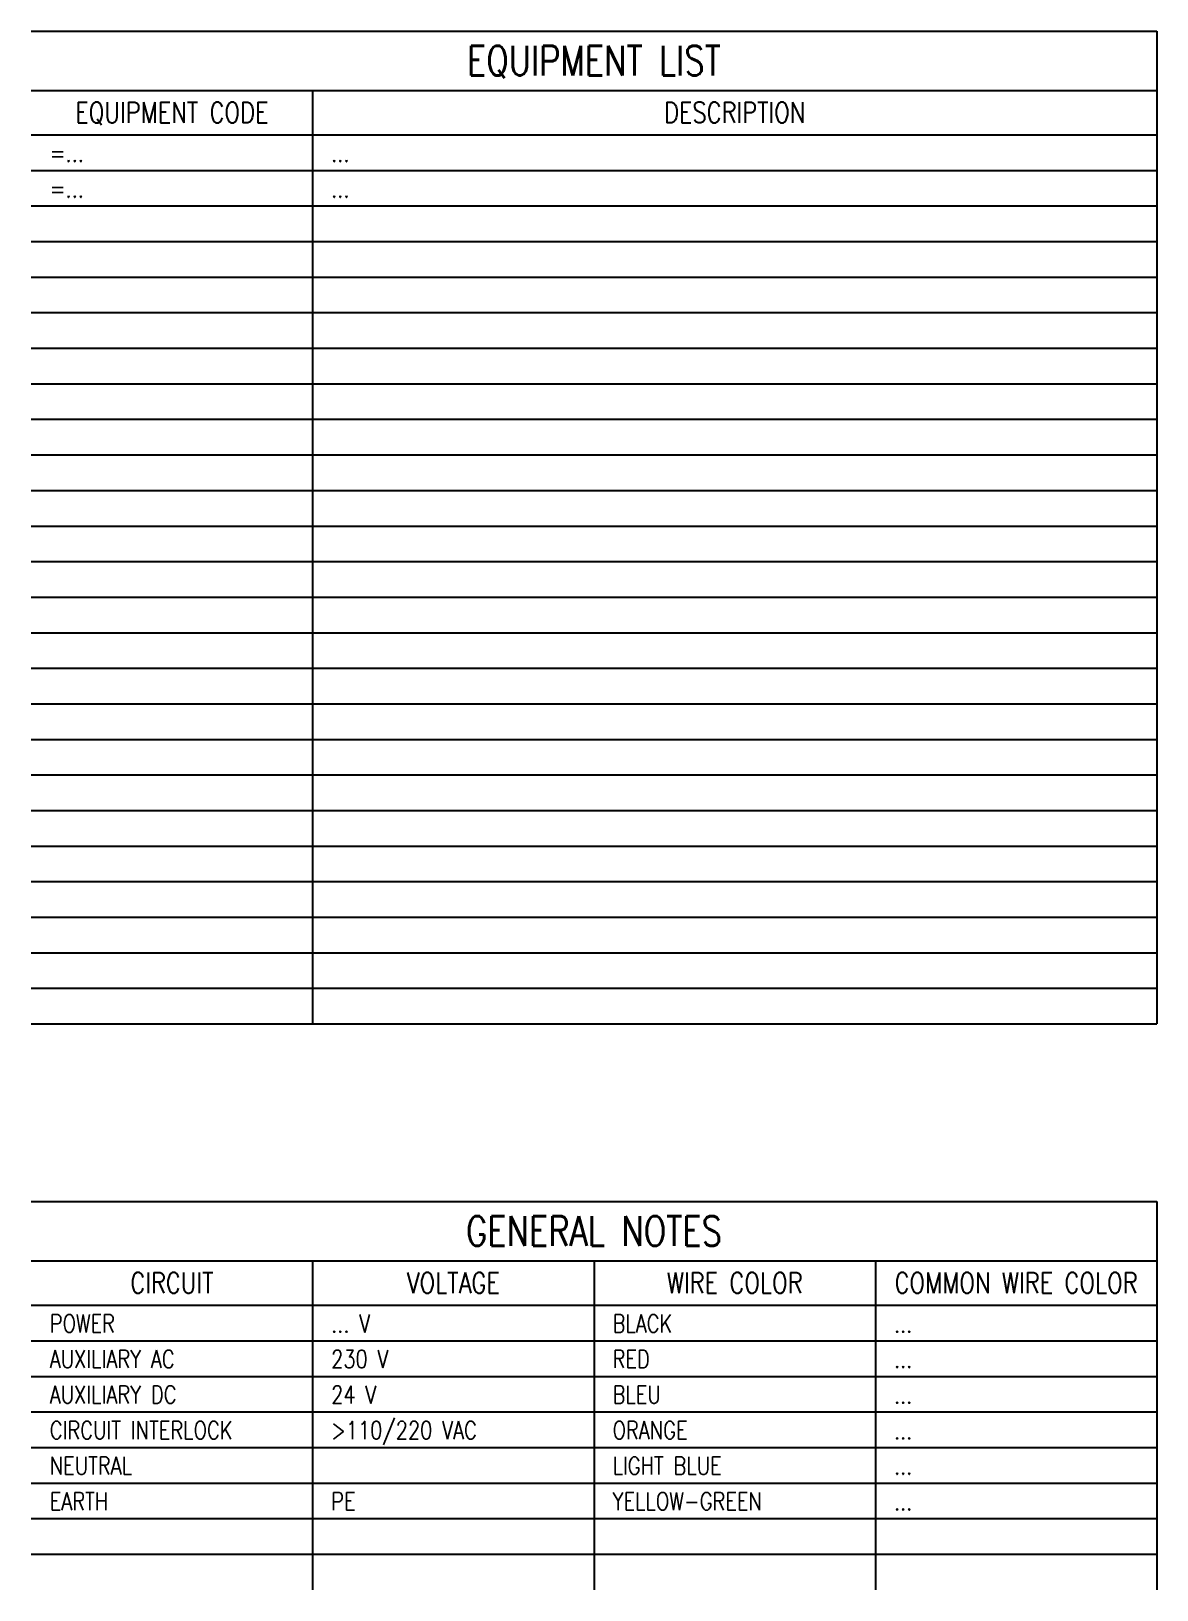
# Model space of a CAD drawing. Header units: millimetres. Extents: x 25 to 215, y 10 to 273.
import ezdxf
from ezdxf.enums import TextEntityAlignment as Align

# ---------------------------------------------------------------- set-up
doc = ezdxf.new("R2010")
doc.units = ezdxf.units.MM
for name, color, linetype in [('CART', 7, 'Continuous'), ('CART-UK', 7, 'Continuous'), ('dims', 7, 'Continuous')]:
    doc.layers.add(name, color=color, linetype=linetype)
doc.styles.add('romans', font='romans.shx', dxfattribs={"width": 0.8})

# ---------------------------------------------------------------- blocks, each defined once
blk = doc.blocks.new('2')
at = {"layer": 'CART', "color": 2}
for p, q in [((47.5, 0), (47.5, -30)), ((190, 0), (190, -30))]:
    blk.add_line(p, q, dxfattribs=at)
at = {"layer": 'CART', "color": 9}
for p, q in [((0, -6), (190, -6)), ((0, -12), (190, -12)), ((0, -18), (190, -18)), ((0, -24), (190, -24))]:
    blk.add_line(p, q, dxfattribs=at)
at = {"layer": 'CART', "color": 7}
blk.add_line((0, -30), (190, -30), dxfattribs=at)
blk = doc.blocks.new('1')
at = {"layer": 'CART', "color": 2}
for p, q in [((0, 0), (190, 0)), ((190, 0), (190, -47.5)), ((0, -10), (190, -10)), ((47.5, -10), (47.5, -47.5)), ((0, -17.5), (190, -17.5))]:
    blk.add_line(p, q, dxfattribs=at)
at = {"layer": 'CART', "color": 9}
for p, q in [((0, -23.5), (190, -23.5)), ((0, -29.5), (190, -29.5)), ((0, -35.5), (190, -35.5)), ((0, -41.5), (190, -41.5))]:
    blk.add_line(p, q, dxfattribs=at)
at = {"layer": 'CART', "color": 7}
blk.add_line((0, -47.5), (190, -47.5), dxfattribs=at)
at = {"layer": 'CART-UK', "color": 2, "style": 'romans', "width": 0.8}
for s, height, p in [('EQUIPMENT LIST', 5, (95, -7.46)), ('EQUIPMENT CODE', 3.5, (23.75, -15.46)), ('DESCRIPTION', 3.5, (118.75, -15.46))]:
    blk.add_text(s, height=height, dxfattribs=at).set_placement(p, align=Align.CENTER)
blk = doc.blocks.new('1-A')
at = {"layer": 'CART', "color": 2}
for p, q in [((0, 0), (190, 0)), ((190, 0), (190, -65.52)), ((0, -10), (190, -10)), ((47.5, -10), (47.5, -65.5)), ((95, -10), (95, -65.5)), ((142.5, -10), (142.5, -65.5)), ((0, -17.5), (190, -17.5))]:
    blk.add_line(p, q, dxfattribs=at)
at = {"layer": 'CART', "color": 9}
for p, q in [((0, -23.5), (190, -23.5)), ((0, -29.5), (190, -29.5)), ((0, -35.5), (190, -35.5)), ((0, -41.5), (190, -41.5)), ((0, -47.5), (190, -47.5)), ((0, -53.5), (190, -53.5)), ((0, -59.5), (190, -59.5))]:
    blk.add_line(p, q, dxfattribs=at)
at = {"layer": 'CART-UK', "color": 2, "style": 'romans', "width": 0.8}
for s, height, p in [('GENERAL NOTES', 5, (95, -7.46)), ('CIRCUIT', 3.5, (23.75, -15.46)), ('VOLTAGE', 3.5, (71.25, -15.46)), ('WIRE COLOR', 3.5, (118.75, -15.46)), ('COMMON WIRE COLOR', 3.5, (166.25, -15.46))]:
    blk.add_text(s, height=height, dxfattribs=at).set_placement(p, align=Align.CENTER)

msp = doc.modelspace()

# ---------------------------------------------------------------- block references
at = {"layer": 'dims'}
for name, p in [('1', (25, 273)), ('2', (25, 225.5)), ('2', (25, 195.5)), ('2', (25, 165.5)), ('2', (25, 135.5)), ('1-A', (25, 75.5))]:
    msp.add_blockref(name, p, dxfattribs=at)

# ---------------------------------------------------------------- texts
at = {"color": 3, "char_height": 3, "width": 80.03, "attachment_point": 1, "line_spacing_factor": 1.2, "style": 'romans'}
for s, insert in [('=...\\P=...', (28.14, 253.93)), ('...\\P...', (75.64, 253.93)), ('POWER\\PAUXILIARY AC\\PAUXILIARY DC\\PCIRCUIT INTERLOCK\\PNEUTRAL\\PEARTH', (28.14, 56.43)), ('... V\\P230 V\\P24 V\\P>110/220 VAC\\P\\PPE', (75.64, 56.43)), ('BLACK\\PRED\\PBLEU\\PORANGE\\PLIGHT BLUE\\PYELLOW-GREEN', (123.14, 56.43)), ('...\\P...\\P...\\P...\\P...\\P...', (170.64, 56.43))]:
    msp.add_mtext(s, dxfattribs=dict(at, insert=insert))

doc.saveas('drawing.dxf')
